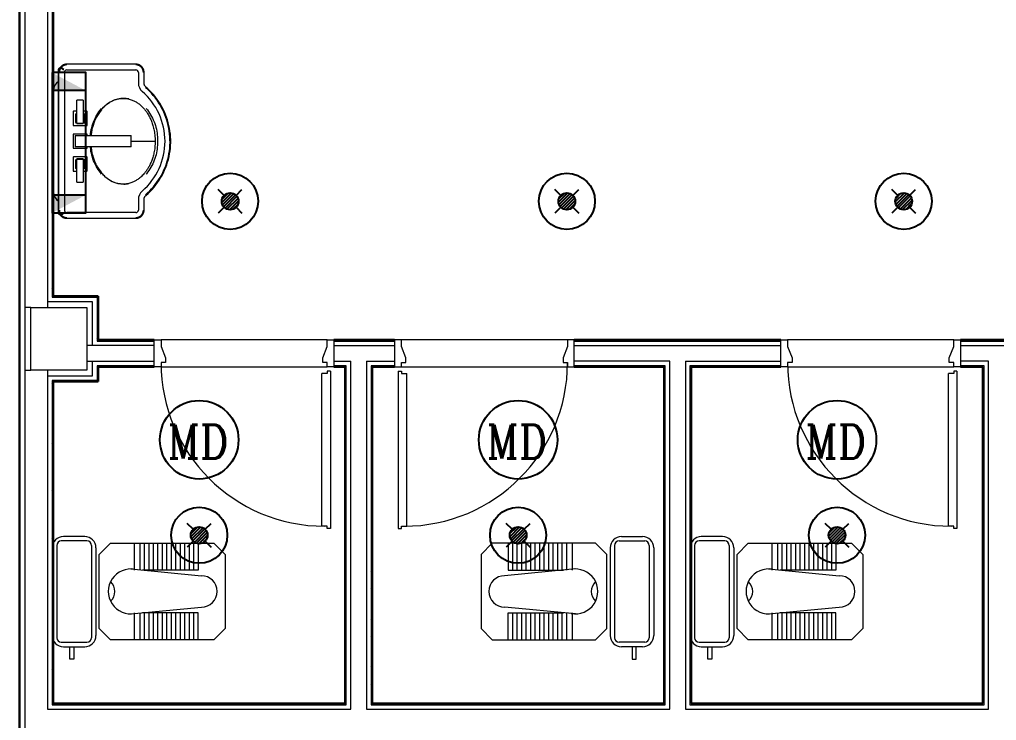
# Model space of a CAD drawing. Header units: millimetres. Extents: x 1722 to 7525, y 2254 to 6279.
# Drawn here: x 5182.8 to 5617.8, y 3114.4 to 3426.6 of the extents above; entities that cross this region are included whole.
import ezdxf

# ---------------------------------------------------------------- set-up
doc = ezdxf.new("R2010")
doc.units = ezdxf.units.MM
doc.layers.add('-LIGHT', color=6, linetype='Continuous')
doc.layers.add('-SYM', color=4, linetype='Continuous')
for name, color, linetype, lineweight in [('A-DETL-GENF', 94, 'Continuous', 9), ('A-DOOR', 31, 'Continuous', 9), ('A-DOOR-FRAM', 31, 'Continuous', 18), ('A-WALL', 113, 'Continuous', 9), ('A-WALL-FNSH', 113, 'Continuous', 30), ('A-WALL-PATT', 111, 'Continuous', 5), ('I-WALL', 2, 'Continuous', 9), ('P-SANR-FIXT', 44, 'Continuous', 9), ('S-COLS', 52, 'Continuous', 9)]:
    doc.layers.add(name, color=color, linetype=linetype, lineweight=lineweight)
doc.styles.add('ROMANC', font='ROMANC.shx', dxfattribs={"width": 0.85})
pattern_1 = [(45, (3847.724, 3993.578), (-10.6066, 10.6066), []), (135, (3847.724, 3993.578), (-10.6066, -10.6066), [])]

# ---------------------------------------------------------------- blocks, each defined once
blk = doc.blocks.new('za-Column bi Cover - se7_250b_280amm-4961027-08-Fourth Floor Level__18_90')
at = {"layer": 'S-COLS', "lineweight": 15}
for p, q in [((-0.125, 0.14), (0.125, 0.14)), ((-0.125, -0.14), (-0.125, 0.14)), ((0.125, 0.14), (0.125, -0.14)), ((0.125, -0.14), (-0.125, -0.14))]:
    blk.add_line(p, q, dxfattribs=at)
blk = doc.blocks.new('za-IN-wood door-single panel - 80x210-5134379-08-Fourth Floor Level__18_90')
at = {"layer": 'A-DOOR'}
for p, q in [((-0.37, 0.0332), (-0.35, -0.0168)), ((0.35, -0.0168), (0.37, 0.0332)), ((-0.35, -0.0368), (-0.37, -0.0368)), ((-0.35, -0.0168), (-0.35, -0.0368)), ((0.35, -0.0368), (0.35, -0.0168)), ((0.37, -0.0368), (0.35, -0.0368)), ((0.346, -0.7664), (0.346, -0.0864)), ((0.37, -0.0864), (0.346, -0.0864)), ((0.37, -0.0764), (0.37, -0.0864)), ((0.384, -0.0764), (0.37, -0.0764)), ((0.384, -0.0764), (0.384, -0.7764)), ((0.37, -0.7664), (0.346, -0.7664)), ((0.37, -0.7764), (0.37, -0.7664)), ((0.384, -0.7764), (0.37, -0.7764))]:
    blk.add_line(p, q, dxfattribs=at)
blk.add_arc((0.358, -0.0384), 0.728, 180, 270, dxfattribs=at)
at = {"layer": 'A-DOOR-FRAM'}
for p, q in [((-0.4, 0.0632), (-0.37, 0.0632)), ((-0.4, -0.0568), (-0.4, 0.0632)), ((-0.37, 0.0632), (-0.37, 0.0332)), ((0.37, 0.0632), (0.4, 0.0632)), ((0.37, 0.0332), (0.37, 0.0632)), ((0.4, 0.0632), (0.4, -0.0568)), ((-0.37, -0.0368), (-0.37, -0.0568)), ((0.37, -0.0568), (0.37, -0.0368)), ((-0.37, -0.0568), (-0.4, -0.0568)), ((0.4, -0.0568), (0.37, -0.0568))]:
    blk.add_line(p, q, dxfattribs=at)
blk = doc.blocks.new('za-IN-wood door-single panel - 80x210-5134380-08-Fourth Floor Level__18_90')
at = {"layer": 'A-DOOR'}
for p, q in [((0.346, 0.7664), (0.346, 0.0864)), ((0.37, 0.7664), (0.346, 0.7664)), ((0.37, 0.7764), (0.37, 0.7664)), ((0.384, 0.7764), (0.37, 0.7764)), ((0.384, 0.0764), (0.384, 0.7764)), ((0.37, 0.0864), (0.346, 0.0864)), ((0.37, 0.0764), (0.37, 0.0864)), ((0.384, 0.0764), (0.37, 0.0764)), ((-0.35, 0.0368), (-0.37, 0.0368)), ((-0.37, -0.0332), (-0.35, 0.0168)), ((-0.35, 0.0168), (-0.35, 0.0368)), ((0.37, 0.0368), (0.35, 0.0368)), ((0.35, 0.0368), (0.35, 0.0168)), ((0.35, 0.0168), (0.37, -0.0332))]:
    blk.add_line(p, q, dxfattribs=at)
blk.add_arc((0.358, 0.0384), 0.728, 90, 180, dxfattribs=at)
at = {"layer": 'A-DOOR-FRAM'}
for p, q in [((-0.37, 0.0568), (-0.4, 0.0568)), ((-0.4, 0.0568), (-0.4, -0.0632)), ((-0.37, 0.0368), (-0.37, 0.0568)), ((0.37, 0.0568), (0.37, 0.0368)), ((0.4, 0.0568), (0.37, 0.0568)), ((0.4, -0.0632), (0.4, 0.0568)), ((-0.37, -0.0632), (-0.37, -0.0332)), ((0.37, -0.0332), (0.37, -0.0632)), ((-0.4, -0.0632), (-0.37, -0.0632)), ((0.37, -0.0632), (0.4, -0.0632))]:
    blk.add_line(p, q, dxfattribs=at)
blk = doc.blocks.new('A$C775E0A7C')
at = {"layer": 'A-DETL-GENF'}
for p, q in [((-2253.48, -1804.55), (-2262.92, -1804.55)), ((-2014.52, -1804.55), (-2005.08, -1804.55)), ((-1969.48, -1804.55), (-1978.92, -1804.55)), ((-2267.92, -1809.55), (-2267.92, -1848.66)), ((-2265.92, -1808.55), (-2265.92, -1849.66)), ((-2252.48, -1806.55), (-2263.92, -1806.55)), ((-2250.48, -1808.55), (-2250.48, -1849.66)), ((-2248.48, -1809.55), (-2248.48, -1848.66)), ((-2247, -1812.52), (-2242, -1807.52)), ((-2242, -1807.52), (-2196, -1807.52)), ((-2231.5, -1807.52), (-2231.5, -1819.52)), ((-2229, -1807.52), (-2229, -1819.52)), ((-2227, -1807.52), (-2227, -1819.52)), ((-2225, -1807.52), (-2225, -1819.52)), ((-2223, -1807.52), (-2223, -1819.52)), ((-2221, -1807.52), (-2221, -1819.52)), ((-2219, -1807.52), (-2219, -1819.52)), ((-2217, -1807.52), (-2217, -1819.52)), ((-2215, -1807.52), (-2215, -1819.52)), ((-2213, -1807.52), (-2213, -1819.52)), ((-2211, -1807.52), (-2211, -1819.52)), ((-2209, -1807.52), (-2209, -1819.52)), ((-2207, -1807.52), (-2207, -1819.52)), ((-2205, -1807.52), (-2205, -1819.52)), ((-2203, -1807.52), (-2203, -1819.52)), ((-2196, -1807.52), (-2191, -1812.52)), ((-2072, -1807.52), (-2077, -1812.52)), ((-2026, -1807.52), (-2072, -1807.52)), ((-2065, -1807.52), (-2065, -1819.52)), ((-2063, -1807.52), (-2063, -1819.52)), ((-2061, -1807.52), (-2061, -1819.52)), ((-2059, -1807.52), (-2059, -1819.52)), ((-2057, -1807.52), (-2057, -1819.52)), ((-2055, -1807.52), (-2055, -1819.52)), ((-2053, -1807.52), (-2053, -1819.52)), ((-2051, -1807.52), (-2051, -1819.52)), ((-2049, -1807.52), (-2049, -1819.52)), ((-2047, -1807.52), (-2047, -1819.52)), ((-2045, -1807.52), (-2045, -1819.52)), ((-2043, -1807.52), (-2043, -1819.52)), ((-2041, -1807.52), (-2041, -1819.52)), ((-2039, -1807.52), (-2039, -1819.52)), ((-2036.5, -1807.52), (-2036.5, -1819.52)), ((-2021, -1812.52), (-2026, -1807.52)), ((-2019.52, -1809.55), (-2019.52, -1848.66)), ((-2017.52, -1808.55), (-2017.52, -1849.66)), ((-2015.52, -1806.55), (-2004.08, -1806.55)), ((-2002.08, -1808.55), (-2002.08, -1849.66)), ((-2000.08, -1809.55), (-2000.08, -1848.66)), ((-1983.92, -1809.55), (-1983.92, -1848.66)), ((-1981.92, -1808.55), (-1981.92, -1849.66)), ((-1968.48, -1806.55), (-1979.92, -1806.55)), ((-1966.48, -1808.55), (-1966.48, -1849.66)), ((-1964.48, -1809.55), (-1964.48, -1848.66)), ((-1963, -1812.52), (-1958, -1807.52)), ((-1958, -1807.52), (-1912, -1807.52)), ((-1947.5, -1807.52), (-1947.5, -1819.52)), ((-1945, -1807.52), (-1945, -1819.52)), ((-1943, -1807.52), (-1943, -1819.52)), ((-1941, -1807.52), (-1941, -1819.52)), ((-1939, -1807.52), (-1939, -1819.52)), ((-1937, -1807.52), (-1937, -1819.52)), ((-1935, -1807.52), (-1935, -1819.52)), ((-1933, -1807.52), (-1933, -1819.52)), ((-1931, -1807.52), (-1931, -1819.52)), ((-1929, -1807.52), (-1929, -1819.52)), ((-1927, -1807.52), (-1927, -1819.52)), ((-1925, -1807.52), (-1925, -1819.52)), ((-1923, -1807.52), (-1923, -1819.52)), ((-1921, -1807.52), (-1921, -1819.52)), ((-1919, -1807.52), (-1919, -1819.52)), ((-1912, -1807.52), (-1907, -1812.52)), ((-2247, -1845.52), (-2247, -1812.52)), ((-2191, -1812.52), (-2191, -1845.52)), ((-2077, -1812.52), (-2077, -1845.52)), ((-2021, -1845.52), (-2021, -1812.52)), ((-1963, -1845.52), (-1963, -1812.52)), ((-1907, -1812.52), (-1907, -1845.52)), ((-2233, -1819.02), (-2201.5, -1822.02)), ((-2203, -1819.52), (-2227.75, -1819.52)), ((-2035, -1819.02), (-2066.5, -1822.02)), ((-2065, -1819.52), (-2040.25, -1819.52)), ((-1949, -1819.02), (-1917.5, -1822.02)), ((-1919, -1819.52), (-1943.75, -1819.52)), ((-2233, -1839.02), (-2201.5, -1836.02)), ((-2231.5, -1838.52), (-2231.5, -1850.52)), ((-2229, -1838.52), (-2229, -1850.52)), ((-2203, -1838.52), (-2227.75, -1838.52)), ((-2227, -1838.52), (-2227, -1850.52)), ((-2225, -1838.52), (-2225, -1850.52)), ((-2223, -1838.52), (-2223, -1850.52)), ((-2221, -1838.52), (-2221, -1850.52)), ((-2219, -1838.52), (-2219, -1850.52)), ((-2217, -1838.52), (-2217, -1850.52)), ((-2215, -1838.52), (-2215, -1850.52)), ((-2213, -1838.52), (-2213, -1850.52)), ((-2211, -1838.52), (-2211, -1850.52)), ((-2209, -1838.52), (-2209, -1850.52)), ((-2207, -1838.52), (-2207, -1850.52)), ((-2205, -1838.52), (-2205, -1850.52)), ((-2203, -1850.52), (-2203, -1838.52)), ((-2035, -1839.02), (-2066.5, -1836.02)), ((-2065, -1838.52), (-2040.25, -1838.52)), ((-2065, -1850.52), (-2065, -1838.52)), ((-2063, -1838.52), (-2063, -1850.52)), ((-2061, -1838.52), (-2061, -1850.52)), ((-2059, -1838.52), (-2059, -1850.52)), ((-2057, -1838.52), (-2057, -1850.52)), ((-2055, -1838.52), (-2055, -1850.52)), ((-2053, -1838.52), (-2053, -1850.52)), ((-2051, -1838.52), (-2051, -1850.52)), ((-2049, -1838.52), (-2049, -1850.52)), ((-2047, -1838.52), (-2047, -1850.52)), ((-2045, -1838.52), (-2045, -1850.52)), ((-2043, -1838.52), (-2043, -1850.52)), ((-2041, -1838.52), (-2041, -1850.52)), ((-2039, -1838.52), (-2039, -1850.52)), ((-2036.5, -1838.52), (-2036.5, -1850.52)), ((-1949, -1839.02), (-1917.5, -1836.02)), ((-1947.5, -1838.52), (-1947.5, -1850.52)), ((-1945, -1838.52), (-1945, -1850.52)), ((-1919, -1838.52), (-1943.75, -1838.52)), ((-1943, -1838.52), (-1943, -1850.52)), ((-1941, -1838.52), (-1941, -1850.52)), ((-1939, -1838.52), (-1939, -1850.52)), ((-1937, -1838.52), (-1937, -1850.52)), ((-1935, -1838.52), (-1935, -1850.52)), ((-1933, -1838.52), (-1933, -1850.52)), ((-1931, -1838.52), (-1931, -1850.52)), ((-1929, -1838.52), (-1929, -1850.52)), ((-1927, -1838.52), (-1927, -1850.52)), ((-1925, -1838.52), (-1925, -1850.52)), ((-1923, -1838.52), (-1923, -1850.52)), ((-1921, -1838.52), (-1921, -1850.52)), ((-1919, -1850.52), (-1919, -1838.52)), ((-2242, -1850.52), (-2247, -1845.52)), ((-2191, -1845.52), (-2196, -1850.52)), ((-2077, -1845.52), (-2072, -1850.52)), ((-2026, -1850.52), (-2021, -1845.52)), ((-1958, -1850.52), (-1963, -1845.52)), ((-1907, -1845.52), (-1912, -1850.52)), ((-2263.92, -1851.66), (-2252.48, -1851.66)), ((-2196, -1850.52), (-2242, -1850.52)), ((-2072, -1850.52), (-2026, -1850.52)), ((-2004.08, -1851.66), (-2015.52, -1851.66)), ((-1979.92, -1851.66), (-1968.48, -1851.66)), ((-1912, -1850.52), (-1958, -1850.52)), ((-2262.92, -1853.66), (-2253.48, -1853.66)), ((-2260.08, -1859.16), (-2260.08, -1853.66)), ((-2258.3, -1853.66), (-2258.3, -1859.16)), ((-2005.08, -1853.66), (-2014.52, -1853.66)), ((-2009.7, -1853.66), (-2009.7, -1859.16)), ((-2007.92, -1859.16), (-2007.92, -1853.66)), ((-1978.92, -1853.66), (-1969.48, -1853.66)), ((-1976.08, -1859.16), (-1976.08, -1853.66)), ((-1974.3, -1853.66), (-1974.3, -1859.16)), ((-2258.3, -1859.16), (-2260.08, -1859.16)), ((-2009.7, -1859.16), (-2007.92, -1859.16)), ((-1974.3, -1859.16), (-1976.08, -1859.16))]:
    blk.add_line(p, q, dxfattribs=at)
for centre, radius, start, end in [((-2262.92, -1809.55), 5, 90, 180), ((-2253.48, -1809.55), 5, 0, 90), ((-2014.52, -1809.55), 5, 90, 180), ((-2005.08, -1809.55), 5, 0, 90), ((-1978.92, -1809.55), 5, 90, 180), ((-1969.48, -1809.55), 5, 0, 90), ((-2263.92, -1808.55), 2, 90, 180), ((-2252.48, -1808.55), 2, 0, 90), ((-2015.52, -1808.55), 2, 90, 180), ((-2004.08, -1808.55), 2, 0, 90), ((-1979.92, -1808.55), 2, 90, 180), ((-1968.48, -1808.55), 2, 0, 90), ((-2233, -1829.02), 10, 79.1193, 280.8807), ((-2201.5, -1829.02), 7, 270, 90), ((-2066.5, -1829.02), 7, 90, 270), ((-2035, -1829.02), 10, 259.1193, 100.8807), ((-1949, -1829.02), 10, 79.1193, 280.8807), ((-1917.5, -1829.02), 7, 270, 90), ((-2245.92, -1829.02), 5.87, 311.9969, 48.0031), ((-2022.08, -1829.02), 5.87, 131.9969, 228.0031), ((-1961.92, -1829.02), 5.87, 311.9969, 48.0031), ((-2262.92, -1848.66), 5, 180, 270), ((-2253.48, -1848.66), 5, 270, 0), ((-2014.52, -1848.66), 5, 180, 270), ((-2005.08, -1848.66), 5, 270, 0), ((-1978.92, -1848.66), 5, 180, 270), ((-1969.48, -1848.66), 5, 270, 0), ((-2263.92, -1849.66), 2, 180, 270), ((-2252.48, -1849.66), 2, 270, 0), ((-2015.52, -1849.66), 2, 180, 270), ((-2004.08, -1849.66), 2, 270, 0), ((-1979.92, -1849.66), 2, 180, 270), ((-1968.48, -1849.66), 2, 270, 0)]:
    blk.add_arc(centre, radius, start, end, dxfattribs=at)
at = {"layer": 'P-SANR-FIXT'}
for p, q in [((-2265.2, -1596.5), (-2264.87, -1595.8)), ((-2265.14, -1596.51), (-2264.83, -1595.85)), ((-2264.87, -1595.8), (-2264.26, -1595.61)), ((-2264.87, -1595.8), (-2264.83, -1595.85)), ((-2264.83, -1595.85), (-2264.3, -1595.68)), ((-2264.1, -1595.31), (-2264.37, -1595.68)), ((-2264.23, -1595.78), (-2264.07, -1595.91)), ((-2264.07, -1595.91), (-2263.84, -1596.07)), ((-2263.84, -1596.07), (-2263.58, -1596.27)), ((-2263.58, -1596.27), (-2263.28, -1596.49)), ((-2230.71, -1594.17), (-2261.45, -1594.17)), ((-2265.2, -1596.5), (-2265.14, -1596.51)), ((-2265.2, -1601.86), (-2265.2, -1596.5)), ((-2265.14, -1660.48), (-2265.14, -1596.51)), ((-2265.09, -1597.84), (-2265.09, -1659.16)), ((-2263.28, -1596.49), (-2262.97, -1596.72)), ((-2262.54, -1597.84), (-2262.54, -1659.16)), ((-2262.18, -1596.99), (-2262.33, -1597.2)), ((-2261.45, -1596.72), (-2230.71, -1596.72)), ((-2229.59, -1597.84), (-2229.59, -1602.54)), ((-2227.05, -1602.54), (-2227.05, -1597.84)), ((-2267.5, -1605.79), (-2267.5, -1651.21)), ((-2267.5, -1605.79), (-2267.44, -1605.79)), ((-2267.5, -1651.21), (-2267.5, -1605.79)), ((-2267.44, -1651.21), (-2267.44, -1605.79)), ((-2254.1, -1610.23), (-2256.95, -1610.23)), ((-2256.95, -1611.13), (-2256.95, -1610.23)), ((-2256.95, -1619.55), (-2256.95, -1611.13)), ((-2254.1, -1610.23), (-2254.1, -1611.13)), ((-2254.1, -1611.13), (-2254.1, -1619.55)), ((-2258.67, -1615.31), (-2258.67, -1621.34)), ((-2256.95, -1615.16), (-2258.53, -1615.16)), ((-2257.52, -1616.49), (-2257.52, -1620.03)), ((-2256.95, -1616.34), (-2257.37, -1616.34)), ((-2252.56, -1615.16), (-2254.1, -1615.16)), ((-2253.84, -1616.34), (-2254.1, -1616.34)), ((-2253.54, -1620.05), (-2253.54, -1616.64)), ((-2252.38, -1621.3), (-2252.38, -1615.34)), ((-2258.53, -1621.49), (-2252.56, -1621.49)), ((-2257.21, -1620.34), (-2256.95, -1620.34)), ((-2256.95, -1620.45), (-2256.95, -1619.55)), ((-2256.95, -1620.56), (-2256.95, -1620.45)), ((-2256.95, -1620.45), (-2254.1, -1620.45)), ((-2256.95, -1620.56), (-2254.1, -1620.56)), ((-2254.1, -1619.55), (-2254.1, -1620.45)), ((-2254.1, -1620.34), (-2253.84, -1620.34)), ((-2254.1, -1620.45), (-2254.1, -1620.56)), ((-2258.67, -1625.47), (-2258.67, -1631.5)), ((-2252.56, -1625.32), (-2258.53, -1625.32)), ((-2257.78, -1626), (-2257.78, -1631)), ((-2257.78, -1626), (-2256.91, -1626)), ((-2256.91, -1626), (-2235.07, -1626)), ((-2252.38, -1626), (-2252.38, -1625.51)), ((-2235.07, -1626), (-2232.77, -1626)), ((-2232.77, -1631), (-2232.77, -1626)), ((-2232.77, -1631), (-2232.77, -1626)), ((-2256.91, -1631), (-2257.78, -1631)), ((-2235.07, -1631), (-2256.91, -1631)), ((-2252.38, -1631.46), (-2252.38, -1631)), ((-2232.77, -1631), (-2235.07, -1631)), ((-2232.75, -1628.5), (-2222.05, -1628.5)), ((-2258.53, -1631.65), (-2252.56, -1631.65)), ((-2252.56, -1635.48), (-2258.53, -1635.48)), ((-2258.67, -1635.63), (-2258.67, -1641.66)), ((-2257.52, -1636.93), (-2257.52, -1640.48)), ((-2256.95, -1636.63), (-2257.21, -1636.63)), ((-2256.95, -1636.52), (-2256.95, -1636.41)), ((-2254.1, -1636.41), (-2256.95, -1636.41)), ((-2256.95, -1637.42), (-2256.95, -1636.52)), ((-2256.95, -1636.52), (-2254.1, -1636.52)), ((-2256.95, -1645.84), (-2256.95, -1637.42)), ((-2254.1, -1636.41), (-2254.1, -1636.52)), ((-2254.1, -1636.52), (-2254.1, -1637.42)), ((-2253.84, -1636.63), (-2254.1, -1636.63)), ((-2254.1, -1637.42), (-2254.1, -1645.84)), ((-2253.54, -1640.33), (-2253.54, -1636.92)), ((-2252.38, -1641.62), (-2252.38, -1635.67)), ((-2258.53, -1641.81), (-2256.95, -1641.81)), ((-2257.37, -1640.63), (-2256.95, -1640.63)), ((-2254.1, -1640.63), (-2253.84, -1640.63)), ((-2254.1, -1641.81), (-2252.56, -1641.81)), ((-2256.95, -1646.74), (-2256.95, -1645.84)), ((-2256.95, -1646.74), (-2254.1, -1646.74)), ((-2254.1, -1645.84), (-2254.1, -1646.74)), ((-2267.5, -1651.21), (-2267.44, -1651.21)), ((-2265.2, -1660.49), (-2265.2, -1655.14)), ((-2229.59, -1654.46), (-2229.59, -1659.16)), ((-2227.05, -1659.16), (-2227.05, -1654.46)), ((-2265.2, -1660.49), (-2265.14, -1660.48)), ((-2265, -1660.95), (-2265.2, -1660.49)), ((-2265.14, -1660.48), (-2264.95, -1660.92)), ((-2264.95, -1660.92), (-2265.14, -1660.48)), ((-2265, -1660.95), (-2264.95, -1660.92)), ((-2264.7, -1661.25), (-2265, -1660.95)), ((-2264.95, -1660.92), (-2264.67, -1661.2)), ((-2264.67, -1661.2), (-2264.95, -1660.92)), ((-2264.7, -1661.25), (-2264.67, -1661.2)), ((-2264.25, -1661.4), (-2264.7, -1661.25)), ((-2264.3, -1661.32), (-2264.67, -1661.2)), ((-2264.38, -1661.32), (-2264.19, -1661.18)), ((-2264.31, -1661.27), (-2264.38, -1661.32)), ((-2264.38, -1661.32), (-2264.1, -1661.69)), ((-2264.19, -1661.18), (-2263.96, -1661.01)), ((-2263.96, -1661.01), (-2263.67, -1660.8)), ((-2263.67, -1660.8), (-2262.97, -1660.28)), ((-2262.33, -1659.81), (-2262.18, -1660.01)), ((-2230.71, -1660.28), (-2261.45, -1660.28)), ((-2261.45, -1662.83), (-2230.71, -1662.83))]:
    blk.add_line(p, q, dxfattribs=at)
at = {"layer": 'P-SANR-FIXT', "flags": 128}
for points in [[(-2264.37, -1595.68), (-2264.46, -1595.8), (-2264.54, -1595.92), (-2264.61, -1596.04), (-2264.68, -1596.17), (-2264.74, -1596.3), (-2264.8, -1596.44), (-2264.86, -1596.57), (-2264.9, -1596.71), (-2264.95, -1596.85), (-2264.98, -1596.99), (-2265.02, -1597.13), (-2265.04, -1597.27), (-2265.06, -1597.42), (-2265.07, -1597.56), (-2265.08, -1597.71), (-2265.09, -1597.84)], [(-2264.12, -1595.87), (-2264.2, -1595.98), (-2264.27, -1596.09), (-2264.34, -1596.2), (-2264.4, -1596.32), (-2264.46, -1596.44), (-2264.51, -1596.56), (-2264.56, -1596.68), (-2264.6, -1596.81), (-2264.64, -1596.94), (-2264.68, -1597.06), (-2264.7, -1597.19), (-2264.73, -1597.32), (-2264.75, -1597.46), (-2264.76, -1597.59), (-2264.77, -1597.72), (-2264.77, -1597.84)], [(-2264.37, -1595.68), (-2264.34, -1595.7), (-2264.23, -1595.78)], [(-2261.45, -1594.17), (-2261.59, -1594.18), (-2261.74, -1594.19), (-2261.89, -1594.2), (-2262.03, -1594.22), (-2262.18, -1594.25), (-2262.32, -1594.28), (-2262.46, -1594.32), (-2262.6, -1594.36), (-2262.74, -1594.41), (-2262.88, -1594.46), (-2263.01, -1594.52), (-2263.14, -1594.59), (-2263.27, -1594.66), (-2263.39, -1594.73), (-2263.52, -1594.81), (-2263.64, -1594.9), (-2263.75, -1594.99), (-2263.86, -1595.08), (-2263.97, -1595.18), (-2264.08, -1595.29), (-2264.1, -1595.31)], [(-2261.45, -1594.49), (-2261.58, -1594.49), (-2261.72, -1594.5), (-2261.85, -1594.52), (-2261.98, -1594.53), (-2262.11, -1594.56), (-2262.24, -1594.59), (-2262.37, -1594.62), (-2262.5, -1594.66), (-2262.63, -1594.71), (-2262.75, -1594.76), (-2262.87, -1594.81), (-2262.99, -1594.87), (-2263.11, -1594.93), (-2263.23, -1595), (-2263.34, -1595.08), (-2263.45, -1595.15), (-2263.55, -1595.24), (-2263.66, -1595.32), (-2263.75, -1595.41), (-2263.85, -1595.51), (-2263.85, -1595.51)], [(-2227.05, -1597.84), (-2227.05, -1597.69), (-2227.06, -1597.55), (-2227.07, -1597.4), (-2227.1, -1597.26), (-2227.12, -1597.11), (-2227.15, -1596.97), (-2227.19, -1596.83), (-2227.23, -1596.69), (-2227.28, -1596.55), (-2227.34, -1596.41), (-2227.4, -1596.28), (-2227.46, -1596.15), (-2227.53, -1596.02), (-2227.61, -1595.89), (-2227.69, -1595.77), (-2227.77, -1595.65), (-2227.86, -1595.54), (-2227.96, -1595.42), (-2228.06, -1595.31), (-2228.16, -1595.21), (-2228.27, -1595.11), (-2228.38, -1595.01), (-2228.49, -1594.92), (-2228.61, -1594.84), (-2228.73, -1594.76), (-2228.86, -1594.68), (-2228.99, -1594.61), (-2229.12, -1594.54), (-2229.25, -1594.48), (-2229.39, -1594.42), (-2229.52, -1594.37), (-2229.66, -1594.33), (-2229.8, -1594.29), (-2229.95, -1594.26), (-2230.09, -1594.23), (-2230.24, -1594.21), (-2230.38, -1594.19), (-2230.53, -1594.18), (-2230.67, -1594.17), (-2230.71, -1594.17)], [(-2227.37, -1597.84), (-2227.37, -1597.71), (-2227.38, -1597.57), (-2227.39, -1597.44), (-2227.41, -1597.31), (-2227.43, -1597.17), (-2227.46, -1597.04), (-2227.5, -1596.91), (-2227.54, -1596.79), (-2227.58, -1596.66), (-2227.63, -1596.54), (-2227.68, -1596.41), (-2227.74, -1596.29), (-2227.81, -1596.18), (-2227.88, -1596.06), (-2227.95, -1595.95), (-2228.03, -1595.84), (-2228.11, -1595.73), (-2228.2, -1595.63), (-2228.29, -1595.53), (-2228.38, -1595.44), (-2228.48, -1595.35), (-2228.58, -1595.26), (-2228.69, -1595.18), (-2228.79, -1595.1), (-2228.91, -1595.02), (-2229.02, -1594.95), (-2229.14, -1594.89), (-2229.26, -1594.83), (-2229.38, -1594.77), (-2229.5, -1594.72), (-2229.63, -1594.67), (-2229.75, -1594.63), (-2229.88, -1594.6), (-2230.01, -1594.57), (-2230.14, -1594.54), (-2230.28, -1594.52), (-2230.41, -1594.51), (-2230.54, -1594.5), (-2230.68, -1594.49), (-2230.71, -1594.49)], [(-2226.2, -1604.4), (-2226.27, -1604.33), (-2226.34, -1604.27), (-2226.41, -1604.19), (-2226.47, -1604.12), (-2226.53, -1604.04), (-2226.59, -1603.96), (-2226.65, -1603.88), (-2226.7, -1603.8), (-2226.75, -1603.71), (-2226.79, -1603.62), (-2226.84, -1603.54), (-2226.87, -1603.44), (-2226.91, -1603.35), (-2226.94, -1603.26), (-2226.97, -1603.16), (-2226.99, -1603.07), (-2227.01, -1602.97), (-2227.03, -1602.87), (-2227.04, -1602.78), (-2227.04, -1602.68), (-2227.05, -1602.58), (-2227.05, -1602.54)], [(-2226.4, -1652.36), (-2225.47, -1651.51), (-2224.56, -1650.63), (-2223.7, -1649.72), (-2222.87, -1648.76), (-2222.08, -1647.78), (-2221.32, -1646.77), (-2220.61, -1645.72), (-2219.95, -1644.65), (-2219.32, -1643.56), (-2218.74, -1642.43), (-2218.21, -1641.29), (-2217.72, -1640.13), (-2217.28, -1638.95), (-2216.88, -1637.75), (-2216.54, -1636.53), (-2216.24, -1635.31), (-2215.99, -1634.07), (-2215.8, -1632.82), (-2215.65, -1631.57), (-2215.55, -1630.31), (-2215.5, -1629.05), (-2215.51, -1627.79), (-2215.56, -1626.52), (-2215.67, -1625.27), (-2215.82, -1624.01), (-2216.02, -1622.77), (-2216.28, -1621.53), (-2216.58, -1620.31), (-2216.93, -1619.1), (-2217.33, -1617.9), (-2217.78, -1616.72), (-2218.28, -1615.56), (-2218.82, -1614.42), (-2219.4, -1613.3), (-2220.03, -1612.21), (-2220.71, -1611.14), (-2221.42, -1610.1), (-2222.18, -1609.09), (-2222.97, -1608.11), (-2223.81, -1607.16), (-2224.68, -1606.25), (-2225.59, -1605.37), (-2226.4, -1604.64)], [(-2226.2, -1652.6), (-2225.25, -1651.75), (-2224.34, -1650.86), (-2223.46, -1649.93), (-2222.62, -1648.97), (-2221.82, -1647.98), (-2221.07, -1646.95), (-2220.35, -1645.9), (-2219.67, -1644.82), (-2219.04, -1643.71), (-2218.46, -1642.57), (-2217.92, -1641.42), (-2217.42, -1640.24), (-2216.98, -1639.05), (-2216.58, -1637.84), (-2216.23, -1636.61), (-2215.93, -1635.37), (-2215.68, -1634.12), (-2215.48, -1632.86), (-2215.33, -1631.6), (-2215.23, -1630.33), (-2215.19, -1629.05), (-2215.19, -1627.78), (-2215.24, -1626.51), (-2215.35, -1625.23), (-2215.51, -1623.97), (-2215.71, -1622.71), (-2215.97, -1621.46), (-2216.27, -1620.23), (-2216.63, -1619), (-2217.03, -1617.79), (-2217.49, -1616.6), (-2217.99, -1615.43), (-2218.53, -1614.28), (-2219.12, -1613.15), (-2219.76, -1612.04), (-2220.44, -1610.96), (-2221.16, -1609.91), (-2221.93, -1608.89), (-2222.73, -1607.9), (-2223.57, -1606.95), (-2224.45, -1606.02), (-2225.37, -1605.14), (-2226.2, -1604.4)], [(-2250.94, -1625.9), (-2250.85, -1625.04), (-2250.72, -1624.18), (-2250.56, -1623.33), (-2250.37, -1622.48), (-2250.14, -1621.65), (-2249.87, -1620.82), (-2249.58, -1620), (-2249.25, -1619.2), (-2248.89, -1618.41), (-2248.5, -1617.64), (-2248.08, -1616.88), (-2247.63, -1616.14), (-2247.15, -1615.41), (-2246.64, -1614.71), (-2246.1, -1614.03), (-2245.98, -1613.89)], [(-2226.13, -1613.89), (-2225.59, -1614.56), (-2225.07, -1615.26), (-2224.58, -1615.98), (-2224.13, -1616.72), (-2223.7, -1617.47), (-2223.3, -1618.24), (-2222.93, -1619.03), (-2222.6, -1619.83), (-2222.3, -1620.64), (-2222.03, -1621.47), (-2221.79, -1622.3), (-2221.59, -1623.14), (-2221.42, -1623.99), (-2221.28, -1624.85), (-2221.18, -1625.71), (-2221.12, -1626.58), (-2221.08, -1627.44), (-2221.09, -1628.31), (-2221.09, -1628.5)], [(-2245.98, -1643.11), (-2246.52, -1642.44), (-2247.04, -1641.74), (-2247.53, -1641.02), (-2247.98, -1640.28), (-2248.41, -1639.53), (-2248.81, -1638.76), (-2249.18, -1637.97), (-2249.51, -1637.17), (-2249.81, -1636.36), (-2250.08, -1635.53), (-2250.32, -1634.7), (-2250.52, -1633.86), (-2250.69, -1633.01), (-2250.83, -1632.15), (-2250.93, -1631.29), (-2250.95, -1631)], [(-2221.09, -1628.5), (-2221.08, -1629.37), (-2221.11, -1630.23), (-2221.16, -1631.1), (-2221.26, -1631.96), (-2221.38, -1632.82), (-2221.55, -1633.67), (-2221.74, -1634.52), (-2221.97, -1635.35), (-2222.23, -1636.18), (-2222.53, -1637), (-2222.86, -1637.8), (-2223.22, -1638.59), (-2223.61, -1639.36), (-2224.03, -1640.12), (-2224.48, -1640.86), (-2224.96, -1641.59), (-2225.47, -1642.29), (-2226.01, -1642.97), (-2226.13, -1643.11)], [(-2227.05, -1654.46), (-2227.05, -1654.37), (-2227.04, -1654.27), (-2227.03, -1654.17), (-2227.02, -1654.07), (-2227, -1653.97), (-2226.98, -1653.88), (-2226.95, -1653.78), (-2226.92, -1653.69), (-2226.89, -1653.6), (-2226.85, -1653.5), (-2226.81, -1653.41), (-2226.77, -1653.33), (-2226.72, -1653.24), (-2226.67, -1653.15), (-2226.62, -1653.07), (-2226.56, -1652.99), (-2226.5, -1652.91), (-2226.44, -1652.84), (-2226.37, -1652.77), (-2226.3, -1652.7), (-2226.23, -1652.63), (-2226.2, -1652.6)], [(-2265.09, -1659.16), (-2265.08, -1659.31), (-2265.07, -1659.45), (-2265.06, -1659.6), (-2265.04, -1659.74), (-2265.01, -1659.88), (-2264.98, -1660.02), (-2264.94, -1660.17), (-2264.9, -1660.3), (-2264.85, -1660.44), (-2264.8, -1660.58), (-2264.74, -1660.71), (-2264.67, -1660.84), (-2264.6, -1660.97), (-2264.53, -1661.09), (-2264.45, -1661.21), (-2264.38, -1661.32)], [(-2264.77, -1659.16), (-2264.77, -1659.29), (-2264.76, -1659.43), (-2264.74, -1659.56), (-2264.73, -1659.69), (-2264.7, -1659.82), (-2264.67, -1659.95), (-2264.64, -1660.08), (-2264.6, -1660.2), (-2264.55, -1660.33), (-2264.51, -1660.45), (-2264.45, -1660.57), (-2264.39, -1660.69), (-2264.33, -1660.81), (-2264.26, -1660.92), (-2264.19, -1661.03), (-2264.12, -1661.13)], [(-2264.1, -1661.69), (-2263.99, -1661.8), (-2263.88, -1661.9), (-2263.77, -1661.99), (-2263.66, -1662.08), (-2263.54, -1662.17), (-2263.42, -1662.25), (-2263.29, -1662.33), (-2263.16, -1662.4), (-2263.03, -1662.47), (-2262.9, -1662.53), (-2262.76, -1662.58), (-2262.63, -1662.63), (-2262.49, -1662.68), (-2262.34, -1662.71), (-2262.2, -1662.75), (-2262.06, -1662.77), (-2261.91, -1662.8), (-2261.77, -1662.81), (-2261.62, -1662.82), (-2261.47, -1662.83), (-2261.45, -1662.83)], [(-2263.85, -1661.49), (-2263.76, -1661.58), (-2263.66, -1661.67), (-2263.56, -1661.76), (-2263.45, -1661.84), (-2263.34, -1661.92), (-2263.23, -1661.99), (-2263.12, -1662.06), (-2263, -1662.13), (-2262.88, -1662.19), (-2262.76, -1662.24), (-2262.63, -1662.29), (-2262.51, -1662.34), (-2262.38, -1662.38), (-2262.25, -1662.41), (-2262.12, -1662.44), (-2261.99, -1662.46), (-2261.85, -1662.48), (-2261.72, -1662.5), (-2261.59, -1662.51), (-2261.45, -1662.51), (-2261.45, -1662.51)], [(-2230.71, -1662.51), (-2230.58, -1662.51), (-2230.45, -1662.5), (-2230.31, -1662.48), (-2230.18, -1662.47), (-2230.05, -1662.44), (-2229.92, -1662.41), (-2229.79, -1662.38), (-2229.66, -1662.34), (-2229.53, -1662.29), (-2229.41, -1662.24), (-2229.29, -1662.19), (-2229.17, -1662.13), (-2229.05, -1662.07), (-2228.94, -1662), (-2228.82, -1661.92), (-2228.71, -1661.85), (-2228.61, -1661.76), (-2228.51, -1661.68), (-2228.41, -1661.59), (-2228.31, -1661.49), (-2228.22, -1661.39), (-2228.13, -1661.29), (-2228.05, -1661.19), (-2227.97, -1661.08), (-2227.9, -1660.97), (-2227.83, -1660.85), (-2227.76, -1660.74), (-2227.7, -1660.62), (-2227.64, -1660.5), (-2227.59, -1660.37), (-2227.55, -1660.25), (-2227.51, -1660.12), (-2227.47, -1659.99), (-2227.44, -1659.86), (-2227.41, -1659.73), (-2227.39, -1659.6), (-2227.38, -1659.46), (-2227.37, -1659.33), (-2227.37, -1659.2), (-2227.37, -1659.16)], [(-2230.71, -1662.83), (-2230.57, -1662.82), (-2230.42, -1662.81), (-2230.28, -1662.8), (-2230.13, -1662.78), (-2229.99, -1662.75), (-2229.84, -1662.72), (-2229.7, -1662.68), (-2229.56, -1662.64), (-2229.42, -1662.59), (-2229.29, -1662.54), (-2229.15, -1662.48), (-2229.02, -1662.41), (-2228.89, -1662.34), (-2228.77, -1662.27), (-2228.64, -1662.19), (-2228.52, -1662.1), (-2228.41, -1662.01), (-2228.3, -1661.92), (-2228.19, -1661.82), (-2228.08, -1661.71), (-2227.98, -1661.61), (-2227.89, -1661.5), (-2227.8, -1661.38), (-2227.71, -1661.26), (-2227.63, -1661.14), (-2227.55, -1661.02), (-2227.48, -1660.89), (-2227.41, -1660.76), (-2227.35, -1660.62), (-2227.3, -1660.49), (-2227.25, -1660.35), (-2227.2, -1660.21), (-2227.16, -1660.07), (-2227.13, -1659.93), (-2227.1, -1659.78), (-2227.08, -1659.64), (-2227.06, -1659.49), (-2227.05, -1659.35), (-2227.05, -1659.2), (-2227.05, -1659.16)]]:
    blk.add_lwpolyline(points, dxfattribs=at)
at = {"layer": 'P-SANR-FIXT'}
for centre, radius, start, end in [((-2261.45, -1597.84), 1.1, 143.9712, 180), ((-2261.45, -1597.84), 1.12, 90, 130.5054), ((-2230.71, -1597.84), 1.12, 0, 90), ((-2262.21, -1606.24), 5.31, 123.491, 175.1774), ((-2262.21, -1606.24), 5.31, 124.1051, 175.1774), ((-2262.21, -1606.24), 5.25, 123.7947, 175.1512), ((-2224.58, -1602.54), 5.01, 180, 229.1237), ((-2224.58, -1602.54), 5.01, 180, 229.1237), ((-2235.69, -1622.48), 13.09, 91.5835, 138.5046), ((-2236.42, -1622.48), 13.09, 78.7459, 88.4165), ((-2247.05, -1628.5), 29.33, 310.8763, 49.1237), ((-2258.53, -1615.31), 0.149, 90, 180), ((-2257.37, -1616.49), 0.148, 90, 180), ((-2253.84, -1616.64), 0.295, 0, 90), ((-2252.56, -1615.34), 0.187, 0, 90), ((-2252.56, -1615.34), 0.187, 30, 60), ((-2229.34, -1627.8), 21.37, 141.3338, 152.7027), ((-2258.53, -1621.34), 0.149, 180, 270), ((-2257.21, -1620.03), 0.305, 180, 270), ((-2253.84, -1620.05), 0.293, 270, 0), ((-2252.56, -1621.3), 0.187, 270, 0), ((-2252.56, -1621.3), 0.187, 300, 330), ((-2229.34, -1627.8), 21.37, 154.6937, 165.3274), ((-2258.53, -1625.47), 0.149, 90, 180), ((-2252.56, -1625.51), 0.187, 0, 90), ((-2252.56, -1625.51), 0.187, 30, 60), ((-2229.34, -1627.8), 21.37, 171.1431, 175.1415), ((-2229.34, -1629.2), 21.37, 184.8585, 188.8569), ((-2258.53, -1631.5), 0.149, 180, 270), ((-2258.53, -1635.63), 0.149, 90, 180), ((-2252.56, -1631.46), 0.187, 270, 0), ((-2252.56, -1635.67), 0.187, 0, 90), ((-2252.56, -1631.46), 0.187, 300, 330), ((-2252.56, -1635.67), 0.187, 30, 60), ((-2229.34, -1629.2), 21.37, 194.6726, 205.3063), ((-2257.21, -1636.93), 0.305, 90, 180), ((-2253.84, -1636.92), 0.293, 0, 90), ((-2229.34, -1629.2), 21.37, 207.6361, 218.6662), ((-2258.53, -1641.66), 0.149, 180, 270), ((-2257.37, -1640.48), 0.148, 180, 270), ((-2253.84, -1640.33), 0.295, 270, 0), ((-2252.56, -1641.62), 0.187, 270, 0), ((-2252.56, -1641.62), 0.187, 300, 330), ((-2235.69, -1634.52), 13.09, 221.4954, 268.4165), ((-2236.42, -1634.52), 13.09, 271.5835, 281.2475), ((-2262.21, -1650.76), 5.31, 184.8226, 236.509), ((-2262.21, -1650.76), 5.31, 184.8226, 235.9754), ((-2262.21, -1650.76), 5.25, 184.8488, 236.257), ((-2224.58, -1654.46), 5.01, 130.8763, 180), ((-2224.58, -1654.46), 5.01, 130.8763, 180), ((-2261.45, -1659.16), 1.1, 180, 216.3683), ((-2261.45, -1659.16), 1.12, 229.4946, 270), ((-2230.71, -1659.16), 1.12, 270, 0)]:
    blk.add_arc(centre, radius, start, end, dxfattribs=at)
for points, knots in [([(-2264.1, -1595.31), (-2264.1, -1595.31), (-2264.04, -1595.35), (-2263.8, -1595.56), (-2263.44, -1595.86), (-2263.06, -1596.19), (-2262.86, -1596.36), (-2262.77, -1596.45)], [-1, -1, -1, -1, -0.785714, -0.571429, -0.285714, -0.142857, 0, 0, 0, 0]), ([(-2245.09, -1613.36), (-2244.62, -1612.91), (-2243.7, -1612.03), (-2242.18, -1611), (-2240.65, -1610.23), (-2239.12, -1609.72), (-2237.58, -1609.42), (-2236.56, -1609.41), (-2236.05, -1609.4)], [-1.034118, -1.034118, -1.034118, -1.034118, -0.834791, -0.648656, -0.475245, -0.311893, -0.155203, 0, 0, 0, 0]), ([(-2236.05, -1609.4), (-2235.64, -1609.43), (-2234.86, -1609.47), (-2233.77, -1609.7), (-2232.83, -1609.98), (-2232.01, -1610.3), (-2231.28, -1610.64), (-2230.62, -1611), (-2229.96, -1611.42), (-2229.27, -1611.91), (-2228.55, -1612.51), (-2227.79, -1613.22), (-2227.01, -1614.06), (-2226.22, -1615.05), (-2225.42, -1616.23), (-2224.63, -1617.61), (-2223.88, -1619.21), (-2223.2, -1621.08), (-2222.63, -1623.25), (-2222.2, -1625.75), (-2222.15, -1627.55), (-2222.12, -1628.5)], [-2.652105, -2.652105, -2.652105, -2.652105, -2.525971, -2.413684, -2.313142, -2.224153, -2.144515, -2.069202, -1.991511, -1.905836, -1.810716, -1.705942, -1.589595, -1.460052, -1.316133, -1.155737, -0.976005, -0.774576, -0.547904, -0.291506, 0, 0, 0, 0]), ([(-2250.58, -1626), (-2250.55, -1625.78), (-2250.46, -1624.96), (-2250.22, -1623.47), (-2249.72, -1621.46), (-2248.97, -1619.29), (-2247.92, -1617.11), (-2246.64, -1615.08), (-2245.59, -1613.91), (-2245.09, -1613.36)], [-1.430124, -1.430124, -1.430124, -1.430124, -1.364833, -1.177347, -0.967088, -0.732742, -0.477762, -0.228773, 0, 0, 0, 0]), ([(-2245.09, -1643.64), (-2245.59, -1643.09), (-2246.64, -1641.92), (-2247.92, -1639.89), (-2248.97, -1637.71), (-2249.72, -1635.54), (-2250.22, -1633.53), (-2250.46, -1632.04), (-2250.55, -1631.22), (-2250.58, -1631)], [-1.685697, -1.685697, -1.685697, -1.685697, -1.456923, -1.207935, -0.952955, -0.718609, -0.508349, -0.320864, -0.255572, -0.255572, -0.255572, -0.255572]), ([(-2222.12, -1628.5), (-2222.14, -1629.41), (-2222.2, -1631.12), (-2222.58, -1633.52), (-2223.11, -1635.62), (-2223.74, -1637.44), (-2224.44, -1639.02), (-2225.18, -1640.38), (-2225.94, -1641.56), (-2226.7, -1642.57), (-2227.45, -1643.43), (-2228.18, -1644.16), (-2228.88, -1644.77), (-2229.55, -1645.29), (-2230.19, -1645.73), (-2230.81, -1646.11), (-2231.46, -1646.45), (-2232.16, -1646.77), (-2232.96, -1647.06), (-2233.87, -1647.33), (-2234.92, -1647.53), (-2235.66, -1647.58), (-2236.05, -1647.6)], [-2.652104, -2.652104, -2.652104, -2.652104, -2.374428, -2.128551, -1.909941, -1.714648, -1.539479, -1.382313, -1.240742, -1.11272, -0.997029, -0.892475, -0.797427, -0.710962, -0.632736, -0.560293, -0.488225, -0.410954, -0.324633, -0.227742, -0.120163, 0, 0, 0, 0]), ([(-2236.05, -1647.6), (-2236.56, -1647.59), (-2237.58, -1647.58), (-2239.12, -1647.28), (-2240.65, -1646.77), (-2242.18, -1646), (-2243.7, -1644.97), (-2244.62, -1644.09), (-2245.09, -1643.64)], [-1.034118, -1.034118, -1.034118, -1.034118, -0.878914, -0.722225, -0.558873, -0.385461, -0.199326, 0, 0, 0, 0]), ([(-2264.1, -1661.69), (-2264.1, -1661.69), (-2264, -1661.62), (-2263.65, -1661.32), (-2263.21, -1660.94), (-2262.91, -1660.68), (-2262.77, -1660.55)], [0, 0, 0, 0, 0.285714, 0.571429, 0.785714, 1, 1, 1, 1])]:
    blk.add_open_spline(points, degree=3, knots=knots, dxfattribs=at)
for points in [[(-2267.44, -1605.79), (-2267.41, -1605.8), (-2267.39, -1605.8), (-2267.37, -1605.8)], [(-2267.44, -1651.21), (-2267.41, -1651.2), (-2267.39, -1651.2), (-2267.37, -1651.2)]]:
    blk.add_open_spline(points, degree=3, dxfattribs=at)
blk = doc.blocks.new('FD')
at = {"layer": '-SYM'}
for p, q in [((-23.25, 7.5), (-23.25, -7.5)), ((23.25, 7.5), (23.25, -7.5))]:
    blk.add_line(p, q, dxfattribs=at)
blk.add_lwpolyline([(-31.25, -7.5), (31.25, -7.5), (31.25, 7.5), (-31.25, 7.5)], close=True, dxfattribs=at)
for points in [[(-23.25, 7.5), (-23.25, -7.5), (-31.25, -7.5)], [(-31.25, -7.5), (-31.25, 7.5), (-23.25, 7.5), (-31.25, -7.5)], [(23.25, 7.5), (23.25, -7.5), (31.25, -7.5)], [(31.25, -7.5), (31.25, 7.5), (23.25, 7.5), (31.25, -7.5)]]:
    blk.add_solid(points, dxfattribs=at)
blk = doc.blocks.new('le')
at = {"layer": '-SYM'}
h = blk.add_hatch(dxfattribs=at)
h.set_pattern_fill('ANSI31', color=256, scale=7.5, style=0)
h.set_pattern_definition([(45, (0, 0), (-0.66291, 0.66291), [])])
h.paths.add_polyline_path([(-3.6, 0), (3.6, 0, 1)])
h.paths.add_polyline_path([(3.6, 0), (-3.6, 0, 1)])
at = {"layer": '-SYM', "color": 3}
for p, q in [((-2.65, 2.65), (-5.3, 5.3)), ((2.65, 2.65), (5.3, 5.3)), ((-2.65, -2.65), (-5.3, -5.3)), ((2.65, -2.65), (5.3, -5.3))]:
    blk.add_line(p, q, dxfattribs=at)
at = {"layer": '-SYM'}
for radius in [12.5, 3.75]:
    blk.add_circle((0, 0), radius, dxfattribs=at)
blk = doc.blocks.new('MD')
at = {"layer": '-SYM'}
blk.add_circle((0, 0), 17.5, dxfattribs=at)
at = {"layer": '-SYM', "color": 2, "style": 'ROMANC', "width": 0.9}
blk.add_text('MD', height=15, dxfattribs=at).set_placement((-14.12, -8.39))

msp = doc.modelspace()

# ---------------------------------------------------------------- hatches: boundary and pattern name
at = {"layer": 'A-WALL-PATT'}
h = msp.add_hatch(dxfattribs=at)
h.set_pattern_fill('FP_37', color=256, scale=100, style=0, pattern_type=2)
h.set_pattern_definition(pattern_1)
h.paths.add_polyline_path([(5197.3, 3302.9), (5197.8, 3302.9), (5197.8, 3559.4), (5197.3, 3559.4), (5197.3, 3428.03)], flags=0)
h = msp.add_hatch(dxfattribs=at)
h.set_pattern_fill('FP_37', color=256, scale=100, style=0, pattern_type=2)
h.set_pattern_definition(pattern_1)
h.paths.add_polyline_path([(5217.8, 3302.9), (5217.8, 3303.4), (5197.8, 3303.4), (5197.8, 3302.9), (5217.3, 3302.9)], flags=0)
h = msp.add_hatch(dxfattribs=at)
h.set_pattern_fill('FP_37', color=256, scale=100, style=0, pattern_type=2)
h.set_pattern_definition(pattern_1)
h.paths.add_polyline_path([(5217.3, 3283.9), (5217.8, 3283.9), (5217.8, 3302.9), (5217.3, 3302.9), (5217.3, 3300.9)], flags=0)
h = msp.add_hatch(dxfattribs=at)
h.set_pattern_fill('FP_37', color=256, scale=100, style=0, pattern_type=2)
h.set_pattern_definition(pattern_1)
h.paths.add_polyline_path([(5905.8, 3283.4), (5932.8, 3283.4), (5932.8, 3283.9), (5905.8, 3283.9)], flags=0)
h.paths.add_polyline_path([(5805.8, 3283.4), (5805.8, 3283.9), (5713.8, 3283.9), (5713.8, 3283.4), (5745.25, 3283.4)], flags=0)
h.paths.add_polyline_path([(5633.8, 3283.4), (5633.8, 3283.9), (5601.8, 3283.9), (5601.8, 3283.4)], flags=0)
h.paths.add_polyline_path([(5521.8, 3283.4), (5521.8, 3283.9), (5429.8, 3283.9), (5429.8, 3283.4)], flags=0)
h.paths.add_polyline_path([(5349.8, 3283.4), (5349.8, 3283.9), (5322.8, 3283.9), (5322.8, 3283.4)], flags=0)
h.paths.add_polyline_path([(5217.3, 3283.4), (5242.8, 3283.4), (5242.8, 3283.9), (5217.3, 3283.9)], flags=0)
h = msp.add_hatch(dxfattribs=at)
h.set_pattern_fill('FP_37', color=256, scale=100, style=0, pattern_type=2)
h.set_pattern_definition(pattern_1)
h.paths.add_polyline_path([(5217.3, 3271.9), (5242.8, 3271.9), (5242.8, 3272.4), (5217.3, 3272.4)], flags=0)
h.paths.add_polyline_path([(5322.8, 3271.9), (5327.8, 3271.9), (5327.8, 3272.4), (5322.8, 3272.4)], flags=0)
h = msp.add_hatch(dxfattribs=at)
h.set_pattern_fill('FP_37', color=256, scale=100, style=0, pattern_type=2)
h.set_pattern_definition(pattern_1)
h.paths.add_polyline_path([(5328.3, 3121.9), (5328.3, 3272.4), (5327.8, 3272.4), (5327.8, 3121.9)], flags=0)
h = msp.add_hatch(dxfattribs=at)
h.set_pattern_fill('FP_37', color=256, scale=100, style=0, pattern_type=2)
h.set_pattern_definition(pattern_1)
h.paths.add_polyline_path([(5339.8, 3121.9), (5339.8, 3272.4), (5339.3, 3272.4), (5339.3, 3121.9)], flags=0)
h = msp.add_hatch(dxfattribs=at)
h.set_pattern_fill('FP_37', color=256, scale=100, style=0, pattern_type=2)
h.set_pattern_definition(pattern_1)
h.paths.add_polyline_path([(5470.3, 3271.9), (5470.3, 3272.4), (5429.8, 3272.4), (5429.8, 3271.9), (5469.8, 3271.9)], flags=0)
h.paths.add_polyline_path([(5339.8, 3271.9), (5349.8, 3271.9), (5349.8, 3272.4), (5339.8, 3272.4)], flags=0)
h = msp.add_hatch(dxfattribs=at)
h.set_pattern_fill('FP_37', color=256, scale=100, style=0, pattern_type=2)
h.set_pattern_definition(pattern_1)
h.paths.add_polyline_path([(5469.8, 3121.4), (5470.3, 3121.4), (5470.3, 3271.9), (5469.8, 3271.9), (5469.8, 3121.9)], flags=0)
h = msp.add_hatch(dxfattribs=at)
h.set_pattern_fill('FP_37', color=256, scale=100, style=0, pattern_type=2)
h.set_pattern_definition(pattern_1)
h.paths.add_polyline_path([(5481.3, 3121.9), (5481.8, 3121.9), (5481.8, 3272.4), (5481.3, 3272.4), (5481.3, 3130.47)], flags=0)
h = msp.add_hatch(dxfattribs=at)
h.set_pattern_fill('FP_37', color=256, scale=100, style=0, pattern_type=2)
h.set_pattern_definition(pattern_1)
h.paths.add_polyline_path([(5601.8, 3271.9), (5612.3, 3271.9), (5612.3, 3272.4), (5601.8, 3272.4)], flags=0)
h.paths.add_polyline_path([(5521.8, 3271.9), (5521.8, 3272.4), (5481.8, 3272.4), (5481.8, 3271.9)], flags=0)
h = msp.add_hatch(dxfattribs=at)
h.set_pattern_fill('FP_37', color=256, scale=100, style=0, pattern_type=2)
h.set_pattern_definition(pattern_1)
h.paths.add_polyline_path([(5611.8, 3121.4), (5612.3, 3121.4), (5612.3, 3271.9), (5611.8, 3271.9), (5611.8, 3121.9)], flags=0)
h = msp.add_hatch(dxfattribs=at)
h.set_pattern_fill('FP_37', color=256, scale=100, style=0, pattern_type=2)
h.set_pattern_definition(pattern_1)
h.paths.add_polyline_path([(5197.3, 3121.4), (5197.8, 3121.4), (5197.8, 3265.9), (5197.3, 3265.9), (5197.3, 3130.47)], flags=0)
h = msp.add_hatch(dxfattribs=at)
h.set_pattern_fill('FP_37', color=256, scale=100, style=0, pattern_type=2)
h.set_pattern_definition(pattern_1)
h.paths.add_polyline_path([(5215.3, 3265.4), (5217.3, 3265.4), (5217.3, 3265.9), (5197.8, 3265.9), (5197.8, 3265.4)], flags=0)
h = msp.add_hatch(dxfattribs=at)
h.set_pattern_fill('FP_37', color=256, scale=100, style=0, pattern_type=2)
h.set_pattern_definition(pattern_1)
h.paths.add_polyline_path([(5328.3, 3121.4), (5328.3, 3121.9), (5197.8, 3121.9), (5197.8, 3121.4), (5216.21, 3121.4)], flags=0)
h = msp.add_hatch(dxfattribs=at)
h.set_pattern_fill('FP_37', color=256, scale=100, style=0, pattern_type=2)
h.set_pattern_definition(pattern_1)
h.paths.add_polyline_path([(5427.83, 3121.4), (5469.8, 3121.4), (5469.8, 3121.9), (5339.3, 3121.9), (5339.3, 3121.4)], flags=0)
h = msp.add_hatch(dxfattribs=at)
h.set_pattern_fill('FP_37', color=256, scale=100, style=0, pattern_type=2)
h.set_pattern_definition(pattern_1)
h.paths.add_polyline_path([(5533.63, 3121.4), (5611.8, 3121.4), (5611.8, 3121.9), (5481.3, 3121.9), (5481.3, 3121.4)], flags=0)

# ---------------------------------------------------------------- linework, layer by layer
at = {"layer": 'A-WALL', "color": 7, "lineweight": 15}
for p, q in [((5185.3, 2765.9), (5185.3, 3571.9)), ((5195.3, 3561.9), (5195.3, 3298.4)), ((5187.8, 3298.4), (5185.3, 3298.4)), ((5242.8, 3281.4), (5212.8, 3281.4)), ((5322.8, 3281.4), (5349.8, 3281.4)), ((5429.8, 3281.4), (5521.8, 3281.4)), ((5601.8, 3281.4), (5633.8, 3281.4)), ((5212.8, 3274.4), (5242.8, 3274.4)), ((5322.8, 3274.4), (5330.3, 3274.4)), ((5330.3, 3119.4), (5330.3, 3274.4)), ((5337.3, 3274.4), (5337.3, 3119.4)), ((5337.3, 3274.4), (5349.8, 3274.4)), ((5472.3, 3274.4), (5429.8, 3274.4)), ((5472.3, 3119.4), (5472.3, 3274.4)), ((5479.3, 3274.4), (5479.3, 3119.4)), ((5479.3, 3274.4), (5521.8, 3274.4)), ((5614.3, 3274.4), (5601.8, 3274.4)), ((5614.3, 3119.4), (5614.3, 3274.4)), ((5185.3, 3270.4), (5187.8, 3270.4)), ((5195.3, 3270.4), (5195.3, 3119.4)), ((5195.3, 3119.4), (5330.3, 3119.4)), ((5337.3, 3119.4), (5472.3, 3119.4)), ((5479.3, 3119.4), (5614.3, 3119.4))]:
    msp.add_line(p, q, dxfattribs=at)
at = {"layer": 'A-WALL', "color": 10}
for p, q in [((5197.3, 3559.9), (5197.3, 3302.9)), ((5197.3, 3302.9), (5217.3, 3302.9)), ((5217.3, 3302.9), (5217.3, 3283.4)), ((5215.3, 3300.9), (5195.3, 3300.9)), ((5215.3, 3281.4), (5215.3, 3300.9)), ((5217.3, 3283.4), (5242.8, 3283.4)), ((5322.8, 3283.4), (5349.8, 3283.4)), ((5429.8, 3283.4), (5521.8, 3283.4)), ((5601.8, 3283.4), (5633.8, 3283.4)), ((5215.3, 3267.9), (5215.3, 3274.4)), ((5242.8, 3272.4), (5217.3, 3272.4)), ((5217.3, 3272.4), (5217.3, 3265.9)), ((5328.3, 3272.4), (5322.8, 3272.4)), ((5328.3, 3121.4), (5328.3, 3272.4)), ((5349.8, 3272.4), (5339.3, 3272.4)), ((5339.3, 3272.4), (5339.3, 3121.4)), ((5470.3, 3272.4), (5429.8, 3272.4)), ((5470.3, 3121.4), (5470.3, 3272.4)), ((5521.8, 3272.4), (5481.3, 3272.4)), ((5481.3, 3272.4), (5481.3, 3121.4)), ((5612.3, 3272.4), (5601.8, 3272.4)), ((5612.3, 3121.4), (5612.3, 3272.4)), ((5195.3, 3267.9), (5215.3, 3267.9)), ((5197.3, 3265.9), (5197.3, 3121.4)), ((5217.3, 3265.9), (5197.3, 3265.9)), ((5197.3, 3121.4), (5328.3, 3121.4)), ((5339.3, 3121.4), (5470.3, 3121.4)), ((5481.3, 3121.4), (5612.3, 3121.4))]:
    msp.add_line(p, q, dxfattribs=at)
at = {"layer": 'A-WALL-FNSH'}
for p, q in [((5182.8, 2770.9), (5182.8, 3807.9)), ((5197.8, 3559.4), (5197.8, 3303.4)), ((5197.8, 3303.4), (5217.8, 3303.4)), ((5217.8, 3303.4), (5217.8, 3283.9)), ((5217.8, 3283.9), (5242.8, 3283.9)), ((5322.8, 3283.9), (5349.8, 3283.9)), ((5429.8, 3283.9), (5521.8, 3283.9)), ((5601.8, 3283.9), (5633.8, 3283.9)), ((5242.8, 3271.9), (5217.8, 3271.9)), ((5217.8, 3271.9), (5217.8, 3265.4)), ((5327.8, 3271.9), (5322.8, 3271.9)), ((5327.8, 3121.9), (5327.8, 3271.9)), ((5349.8, 3271.9), (5339.8, 3271.9)), ((5339.8, 3271.9), (5339.8, 3121.9)), ((5469.8, 3271.9), (5429.8, 3271.9)), ((5469.8, 3121.9), (5469.8, 3271.9)), ((5521.8, 3271.9), (5481.8, 3271.9)), ((5481.8, 3271.9), (5481.8, 3121.9)), ((5611.8, 3271.9), (5601.8, 3271.9)), ((5611.8, 3121.9), (5611.8, 3271.9)), ((5197.8, 3265.4), (5197.8, 3121.9)), ((5217.8, 3265.4), (5197.8, 3265.4)), ((5197.8, 3121.9), (5327.8, 3121.9)), ((5339.8, 3121.9), (5469.8, 3121.9)), ((5481.8, 3121.9), (5611.8, 3121.9))]:
    msp.add_line(p, q, dxfattribs=at)
at = {"layer": 'I-WALL'}
for p, q in [((5319.8, 3283.9), (5245.8, 3283.9)), ((5426.8, 3283.9), (5352.8, 3283.9)), ((5598.8, 3283.9), (5524.8, 3283.9)), ((5245.8, 3271.9), (5319.8, 3271.9)), ((5352.8, 3271.9), (5426.8, 3271.9)), ((5524.8, 3271.9), (5598.8, 3271.9))]:
    msp.add_line(p, q, dxfattribs=at)

# ---------------------------------------------------------------- block references
at = {"layer": '-LIGHT', "rotation": 270}
msp.add_blockref('FD', (5204.8, 3371.7), dxfattribs=at)
at = {"layer": '-LIGHT'}
for name, p in [('le', (5276.55, 3345.65)), ('le', (5426.52, 3345.65)), ('le', (5576.49, 3345.65)), ('MD', (5262.8, 3239.42)), ('MD', (5404.8, 3239.42)), ('MD', (5546.8, 3239.42)), ('le', (5262.8, 3196.9)), ('le', (5404.8, 3196.9)), ('le', (5546.8, 3196.9))]:
    msp.add_blockref(name, p, dxfattribs=at)
at = {"layer": 'A-DOOR', "xscale": 100, "yscale": 100, "zscale": 100}
for p in [(5282.8, 3277.58), (5561.8, 3277.58)]:
    msp.add_blockref('za-IN-wood door-single panel - 80x210-5134379-08-Fourth Floor Level__18_90', p, dxfattribs=at)
at = {"layer": 'A-DOOR', "xscale": 100, "yscale": 100, "zscale": 100, "rotation": 180}
msp.add_blockref('za-IN-wood door-single panel - 80x210-5134380-08-Fourth Floor Level__18_90', (5389.8, 3277.58), dxfattribs=at)
at = {"layer": 'P-SANR-FIXT'}
msp.add_blockref('A$C775E0A7C', (7465.3, 5000.9), dxfattribs=at)
at = {"layer": 'S-COLS', "xscale": 100, "yscale": 100, "zscale": 100}
msp.add_blockref('za-Column bi Cover - se7_250b_280amm-4961027-08-Fourth Floor Level__18_90', (5200.3, 3284.4), dxfattribs=at)

doc.saveas('drawing.dxf')
